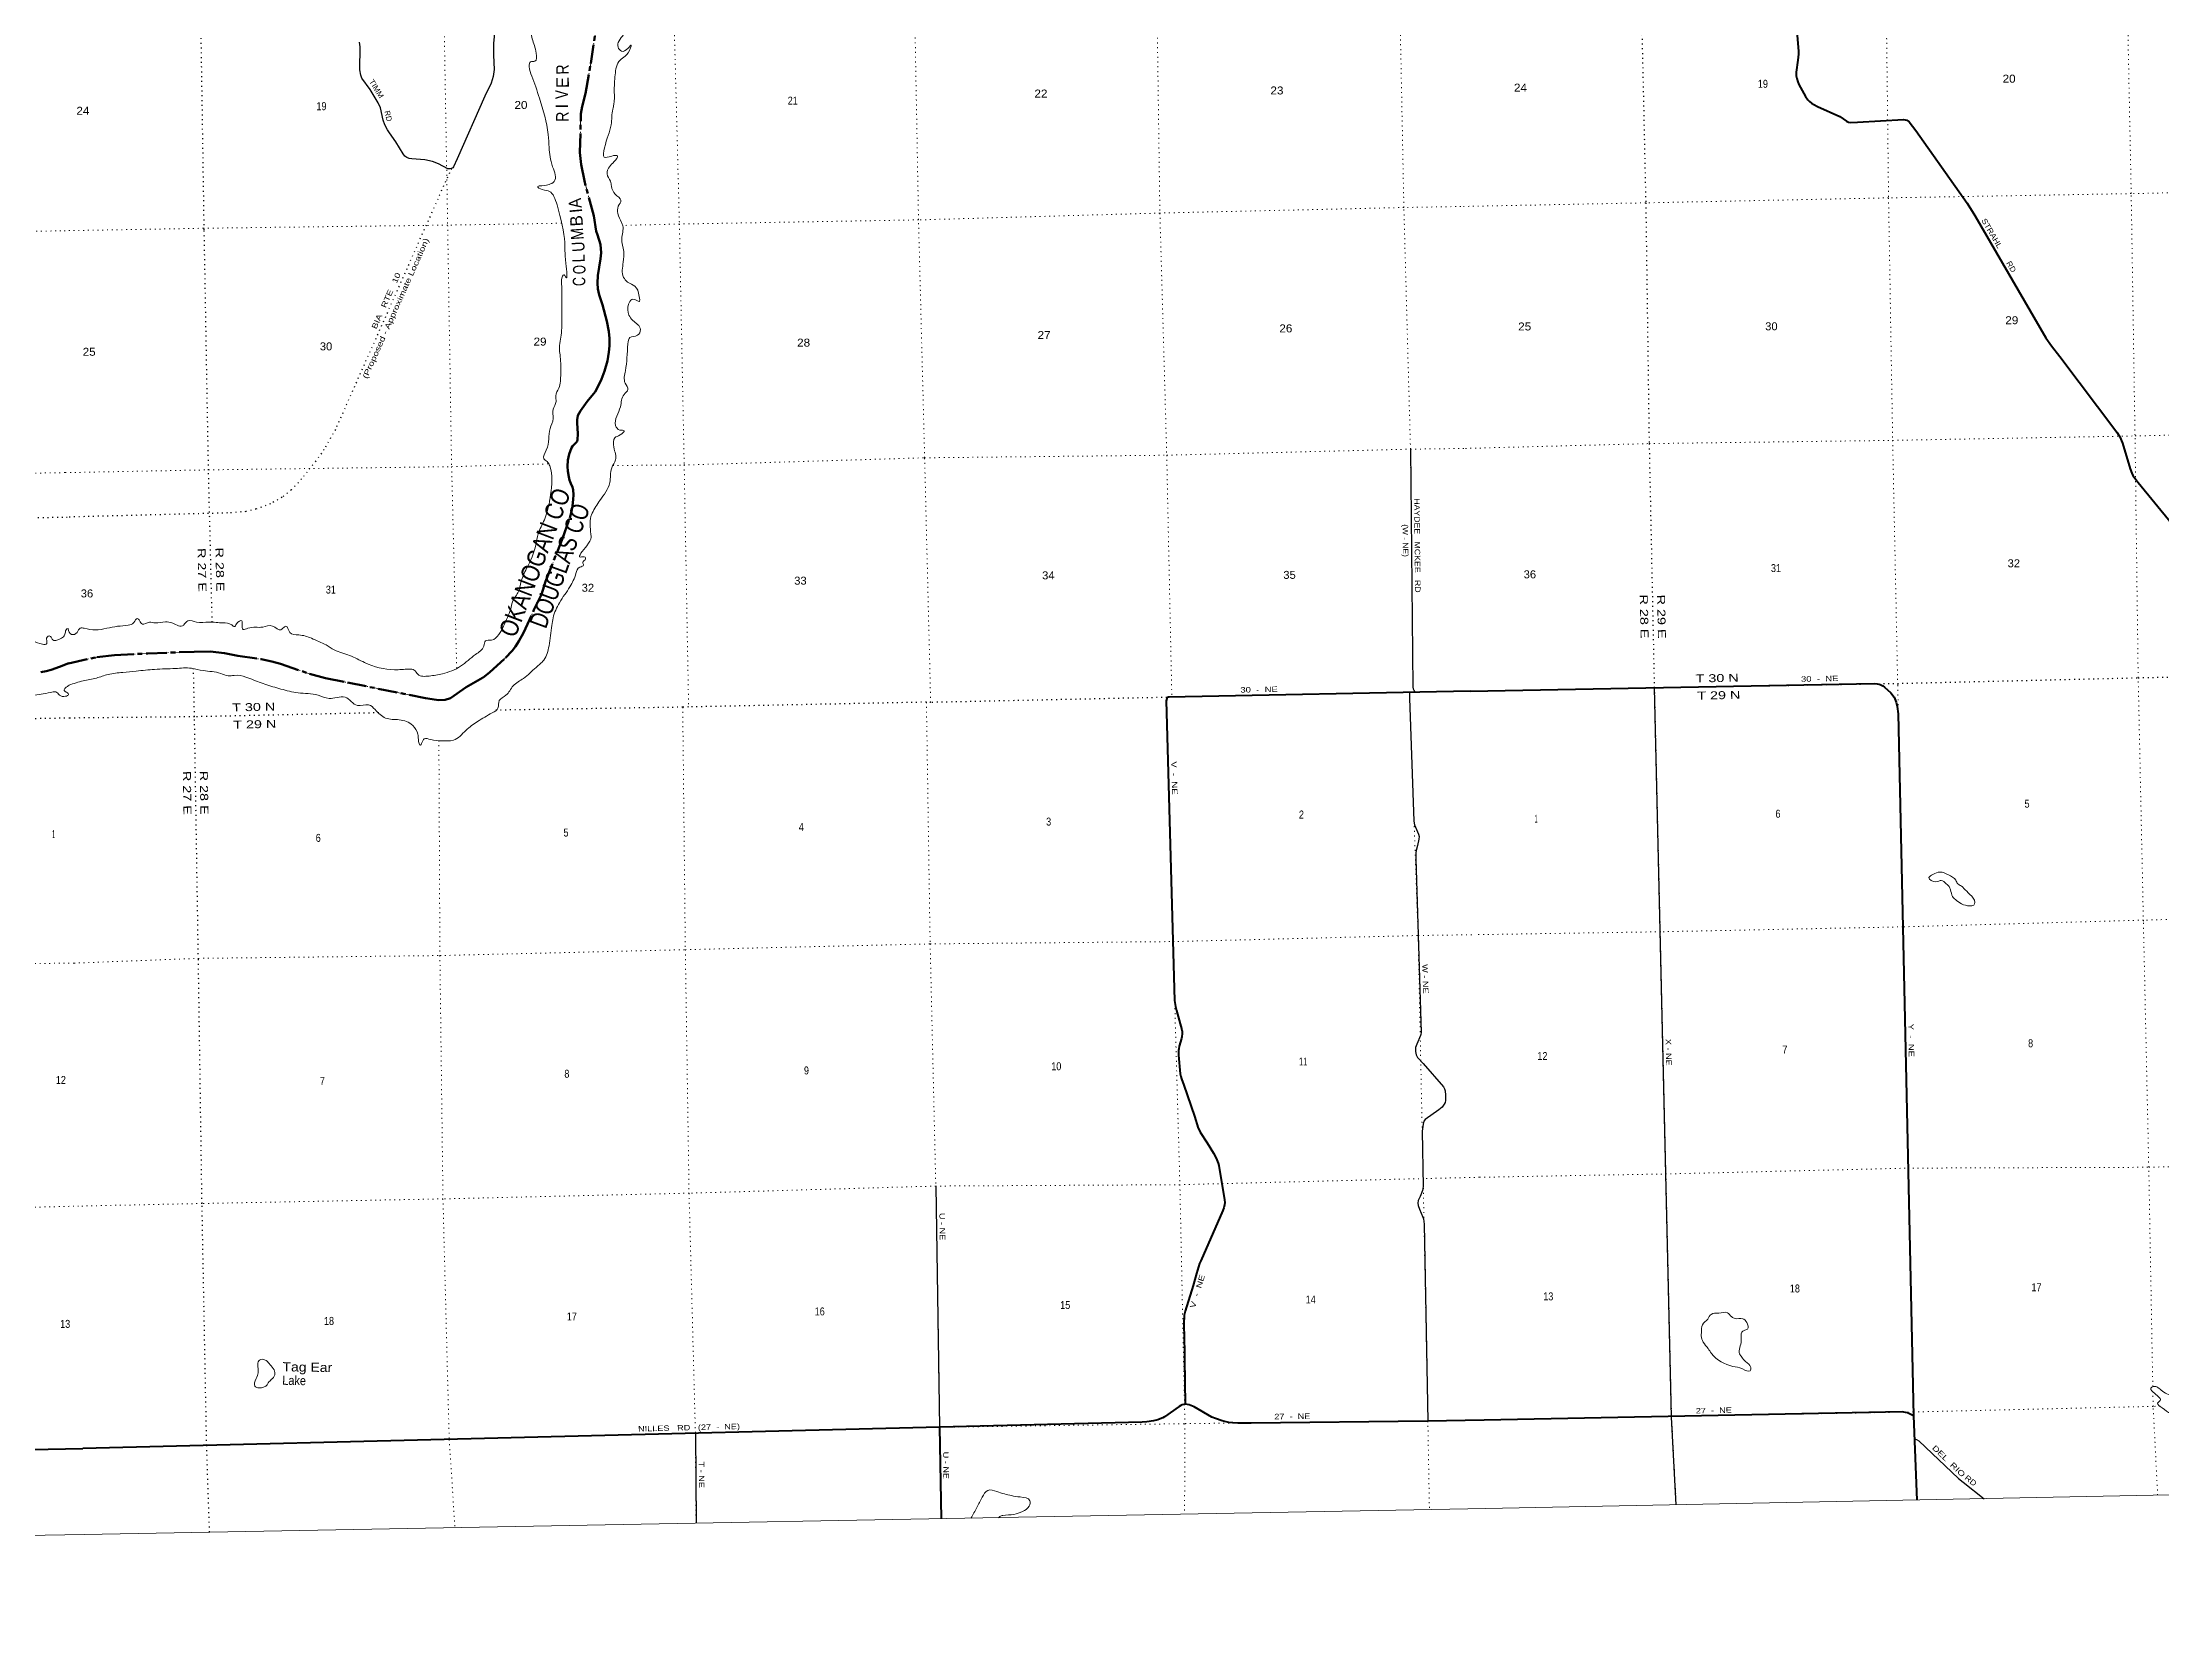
# Model space of a CAD drawing. Header units: feet. Extents: x 244583 to 493183, y 184934 to 372822.
# Drawn here: x 399801 to 446401, y 184934 to 219983 of the extents above; entities that cross this region are included whole.
import ezdxf
from ezdxf.enums import TextEntityAlignment as Align

# ---------------------------------------------------------------- set-up
doc = ezdxf.new("R2010")
doc.units = ezdxf.units.FT
doc.header["$LTSCALE"] = 70
for name, pattern in [('DOT_DASHED', [7.7, 5, -1.2, 0.3, -1.2]), ('DOTTED', [1.5, 0.3, -1.2]), ('LONG_DASH_SHORT_DASH', [9.9, 6, -1.2, 1.5, -1.2])]:
    doc.linetypes.add(name, pattern=pattern)
for name, color, linetype, lineweight in [('11', 7, 'LONG_DASH_SHORT_DASH', 60), ('26', 7, 'Continuous', 40), ('29', 7, 'Continuous', 25), ('30', 7, 'Continuous', 25), ('39', 7, 'Continuous', 13), ('4', 7, 'Continuous', 13), ('44', 7, 'DOT_DASHED', 13), ('6', 7, 'DOTTED', 25), ('7', 7, 'DOTTED', 13)]:
    doc.layers.add(name, color=color, linetype=linetype, lineweight=lineweight)
for name, color, linetype in [('12', 7, 'Continuous'), ('27', 7, 'Continuous'), ('41', 7, 'Continuous')]:
    doc.layers.add(name, color=color, linetype=linetype)

msp = doc.modelspace()

# ---------------------------------------------------------------- linework, layer by layer
at = {"layer": '11'}
for points in [[(400372.15, 206322.08), (400997.41, 206459.31), (401390.21, 206502.94), (402116.98, 206539.74), (403136.07, 206579.19), (403489.6, 206586.14), (403806.85, 206546.3), (404099.31, 206487.15), (404612.13, 206412.6), (404844.55, 206365.45), (405035.64, 206312.56), (405674, 206092.53), (406025.75, 205994.43), (406508.12, 205900.03), (408227.55, 205559), (408372.59, 205531.29), (408507.93, 205515.21), (408658.2, 205522.4), (408775.73, 205558.99), (409116.22, 205795.2), (409482.49, 206006.54), (409641.5, 206130.74), (409981.21, 206440.96), (410129.34, 206595.7), (410204.97, 206694.08), (410281.28, 206812.34), (410378.4, 206996.2), (410610.83, 207499.31), (410773.72, 207839.08), (410773.72, 207839.08), (410865.46, 208119.74), (411238.09, 209071.79), (411396.83, 209520.26), (411434.42, 209653.94), (411455.34, 209785.65), (411473.48, 209925.68), (411478.7, 210027.84), (411472.98, 210137.42), (411457.4, 210196.99), (411423.97, 210280), (411394.61, 210350.9), (411373.97, 210423.01), (411355.44, 210549.45), (411348.78, 210650.67), (411353.55, 210790.52), (411382.03, 210923.44), (411433.6, 211065.6), (411458.48, 211102.34), (411546.73, 211186.22), (411560.93, 211208.35), (411569.56, 211239.24), (411573.99, 211370.63), (411557.45, 211614.69), (411556.99, 211682.59), (411576.47, 211774.02), (411630.62, 211876.58), (411779.7, 212082.22), (411953.73, 212297.17), (412045.3, 212463.31), (412097.42, 212576.74), (412163.28, 212747.18), (412227.37, 212973.54), (412260.39, 213165.99), (412271.76, 213309.65), (412270.46, 213471.1), (412255.58, 213619.43), (412211.15, 213846.03), (412114.43, 214208.2), (412044.34, 214431.08), (412014.03, 214561.9), (412004.55, 214684.97), (412016.29, 214856.33), (412076.05, 215222.48), (412085.4, 215355.97), (412073.59, 215535.04), (412006.91, 215749.29), (411979.82, 215832.76), (411924.38, 216167.52), (411719.26, 216936.17), (411646.04, 217296.4), (411621.1, 217558.95), (411643.61, 218410.69), (411667.74, 218568.55), (411745.6, 218859.25), (411858, 219516.65), (412023.65, 220616.98)], [(399765.96, 206130.58), (399884.29, 206150.35), (399996.01, 206182.09), (400175.57, 206248.9), (400379.48, 206324.81)]]:
    msp.add_lwpolyline(points, dxfattribs=at)
at = {"layer": '26'}
for p, q in [((419527.79, 189517.21), (419560.81, 187504.85)), ((392838.67, 188887.84), (400688.4, 189051.12))]:
    msp.add_line(p, q, dxfattribs=at)
for points in [[(438355.01, 220480.4), (438418.06, 219785.88), (438417.41, 219720.37), (438399.58, 219588.5), (438366.25, 219324.5), (438367.61, 219246.31), (438378.38, 219187.06), (438402.61, 219114.33), (438423.42, 219058.13), (438570.84, 218788.41), (438621.99, 218718.38), (438659.67, 218680.67), (438700.05, 218648.34), (438753.89, 218613.33), (438832.48, 218568.96), (439321.87, 218349.36), (439471.66, 218246.84), (439512.99, 218230.85), (439552.02, 218222.77), (439711.29, 218225.07), (440727.43, 218283.79), (440801.04, 218271.25), (440853.02, 218231.79), (440995.24, 218041.36), (442122.3, 216443.34), (442292.16, 216170.98), (443853.59, 213482.18), (443977.29, 213306.38), (444164.57, 213070.53), (445419.5, 211406.48), (445479.47, 211305.82), (445540.5, 211167.41), (445707.73, 210601.45), (445743.27, 210503.15), (445770.72, 210455.82), (445884.17, 210299.05), (446615.43, 209404.2)], [(431197.14, 205707.3), (424564.15, 205576.81), (424542.86, 205567.64), (424526.05, 205550.81), (424515.49, 205500.9), (424696.34, 198905.53), (424716.49, 198774.44), (424739.73, 198682.42), (424854.16, 198261.1), (424861.27, 198223.79), (424860.47, 198182.17), (424853.27, 198103.74), (424846.5, 198067.04), (424796.48, 197903.64), (424787.15, 197841.44), (424784.48, 197807.6), (424786.3, 197702.07), (424821.8, 197294.99), (424834.07, 197231.34), (424846.87, 197184.92), (424900.13, 197042.43), (425135.33, 196363.52), (425217.22, 196099.62), (425241.42, 196042.97), (425260.41, 196009.98), (425416.86, 195774.59), (425555.07, 195547.71), (425613.96, 195440.12), (425644.35, 195366.49), (425657.15, 195324.87), (425668.1, 195275.8), (425794.17, 194521.54), (425798.73, 194463.67), (425795.53, 194407.64), (425782.73, 194343.61), (425761.29, 194284.46), (425272.41, 193176.67), (425247.68, 193120.89), (425182.11, 192903.21), (425105.6, 192634.78), (424926.86, 192068.95), (424910.84, 191983.82), (424903.23, 191787.74), (424917.38, 191168.1), (424916.76, 191018.64), (424929.41, 190023.33)], [(431197.14, 205707.3), (440080.87, 205878.41), (440147.62, 205872.03), (440209.16, 205857.55), (440270.69, 205824.95), (440306.3, 205800.55), (440446.1, 205672.48), (440516.84, 205575.02), (440563.34, 205467.32), (440589.24, 205372.18), (440609.09, 205210.25), (440943.66, 189768.18), (441017.8, 187916.91)], [(424929.41, 190023.33), (424863.67, 190008.78), (424831.68, 189997.58), (424795.45, 189975.65), (424473.33, 189749.46), (424439.73, 189728.65), (424378.14, 189701.44), (424328.55, 189683.83), (424234.16, 189659.82), (424088.58, 189635.81), (423987.11, 189626.87), (419527.79, 189517.21), (400688.4, 189051.12)], [(431505.93, 189674.56), (430259.45, 189654.25), (426381.5, 189607.39), (426218.16, 189607.39), (426088.46, 189607.39), (425975.57, 189612.19), (425886.7, 189624.21), (425739.97, 189657.25), (425594.76, 189707.84), (425516.31, 189742.71), (425124.23, 189965.44), (425055.64, 189997.58), (425020.38, 190011.39), (424974.05, 190021.59), (424929.41, 190023.33)], [(440943.66, 189768.18), (440843.29, 189819.09), (440812.8, 189833.37), (440771.17, 189846.05), (440699.4, 189854.33), (431505.93, 189674.56)]]:
    msp.add_lwpolyline(points, dxfattribs=at)
at = {"layer": '29'}
for p, q in [((419447.18, 194823.52), (419527.79, 189517.21)), ((414160.59, 189384.42), (414174.43, 187404.65))]:
    msp.add_line(p, q, dxfattribs=at)
for points in [[(409748.17, 220268.76), (409719.47, 219959.62), (409718.47, 219699.46), (409737.02, 219383.46), (409711.79, 219233.49), (409667.09, 219085.34), (409529.08, 218800.1), (408925.35, 217420.1), (408842.57, 217246.94), (408823.17, 217220.77), (408786.78, 217204.58), (408762.51, 217200.54), (408719.91, 217204.01), (408510.73, 217308.48), (408382.42, 217362.38), (408210.86, 217398.93), (407925.94, 217419.12), (407864.85, 217431.17), (407812.28, 217451.4), (407771.84, 217479.72), (407732.82, 217531.99), (407576.33, 217792.85), (407432.68, 217991.47), (407387.7, 218060.35), (407329.66, 218168.76), (407294.7, 218270.76), (407232.4, 218543.8), (407185.53, 218655.15), (407005.64, 218944.33), (406829.06, 219196.7), (406805.43, 219260.05), (406784.5, 219381.28), (406789.26, 219883.17), (406771.39, 219985.97)], [(429884.13, 211033.73), (429936.91, 205797.35), (429944.68, 205761.01), (429954.65, 205734.81), (429987.3, 205683.5)], [(429860.7, 205681.01), (429861.79, 205620.08), (429864.79, 205553.39), (429959.53, 202853.41), (429974.59, 202769.61), (429992.79, 202716.83), (430062.51, 202564.74), (430074.33, 202515.13), (430071.33, 202458.01), (430035.98, 202316.25), (430009.5, 202208.26), (430002.8, 202152.34), (430003.73, 202019.25), (430116.72, 198200.19), (430111.73, 198155.29), (430107.63, 198134.9), (430022.11, 197947.92), (429997.04, 197868.37), (429994.55, 197838.43), (429994.98, 197786.13), (430007.01, 197713.69), (430036.3, 197651.71), (430162.41, 197520.74), (430608.19, 197009.96), (430630.34, 196962.72), (430645.3, 196917.81), (430655.92, 196825.23), (430655.27, 196708.24), (430645.3, 196663.33), (430627.03, 196625.1), (430580.47, 196561.04), (430506.74, 196502.07), (430209.37, 196291.37), (430179.05, 196249.17), (430159.65, 196183.64), (430144.55, 196032.14), (430166.58, 194812.11), (430151.67, 194725.46), (430100.11, 194591.5), (430051.89, 194502.74), (430042.58, 194445.33), (430051.89, 194397.96), (430083.85, 194318.97), (430155.79, 194136.67), (430171.57, 194103.56), (430187.12, 193987.96), (430265.84, 189654.2)], [(435244.48, 205785.26), (435617.73, 189737.4), (435720.91, 187813.28)], [(440954.4, 189272.53), (441012.38, 189248.52), (441064.13, 189220.96), (441935.74, 188387.7), (442039.53, 188307.07), (442500.15, 187946.13)]]:
    msp.add_lwpolyline(points, dxfattribs=at)
at = {"layer": '29', "linetype": 'DOTTED'}
for points in [[(408793.47, 217207.55), (406242.92, 211464.91), (405996.72, 211028.05), (405814.87, 210774.25), (405500.46, 210380.42), (405276.97, 210137.89), (405071.08, 209976.09), (404816.01, 209830.38), (404496.68, 209715.9), (404274.17, 209660.43), (403873.8, 209630.12), (400343.59, 209539.29)], [(386306.94, 215664.82), (386901.08, 214955.27), (387601.5, 214051.22), (387790.56, 213759.26), (388193.59, 213057.21), (388502.22, 212658.7), (388891.57, 212213.66), (389643.49, 211447.36), (390095.38, 211088.78), (390619.11, 210719.86), (390968.78, 210534.46), (391449.07, 210335.7), (392224.19, 210003.38), (392828.81, 209757.59), (393087.59, 209676.67), (393278.01, 209635.82), (394418.63, 209551.66), (396239.15, 209479.07), (400343.59, 209539.29)]]:
    msp.add_lwpolyline(points, dxfattribs=at)
at = {"layer": '39'}
for points in [[(410726.3, 216825.25), (410943.82, 216855.68), (411053.75, 216918.42), (411021.61, 217247.23), (410943.33, 217672.16), (410924.13, 217954.73), (410730.12, 218753.36), (410561.91, 219239.23), (410503.58, 219452.34), (410536.04, 219556.03), (410628.75, 219565.89), (410661.93, 219742.35), (410573.42, 220062), (410553.73, 220710.37), (410633.83, 221085.78), (410758.86, 221658.1), (410918.32, 222111.83), (410971.47, 222300.8), (411091.28, 222713.36), (411114.47, 222996.74), (411240.43, 223292.2), (411403.01, 223459.01), (411634.81, 223819.14), (411800.02, 224064.82), (411865.75, 224227.76), (412025.73, 224426.86), (412173.68, 224621.69), (412447.26, 224903.8), (412537.25, 225065.18), (412554.84, 225097.85), (412685.2, 225146.83), (412905.78, 225345.06), (412966.43, 225453.34), (412910.98, 225618), (412979.18, 225643.55), (413113.48, 225585.49), (413211.61, 225742.99), (413335.05, 225953.51), (413440.32, 226050.51), (413534.67, 226193.79), (413748.36, 226438.38), (413901.78, 226665.64), (414049.51, 226759.41), (414406.44, 227010.78), (414604.26, 227238.9), (414656.37, 227373.28), (414742.98, 227385.05), (414918.87, 227485.42), (415166.21, 227767.03), (415303.28, 227892.93), (415420.63, 227992.18), (415542.74, 228051.11), (415755.1, 228144.09), (415974.16, 228314.01), (416146.98, 228472.93), (416424.6, 228755.12), (416659.8, 229038.52), (416887.15, 229196.46), (417126.65, 229352.62), (417370.85, 229359.31), (417474.57, 229430.01), (417567.63, 229532.84), (417687.36, 229611.93), (417784.59, 229819.93), (417740.71, 230015.13), (417780.28, 230173.53), (417770.35, 230389.58), (417764.97, 230577.43), (417941.17, 230772.8), (417984.88, 230925.21), (418163.18, 231003.4), (418506.6, 230993.8), (418652.01, 230879.36), (418775.22, 230764.5), (418930.16, 230793.74), (419123.28, 230833.81), (419336.77, 230750.99), (419682.3, 230624.22), (419742.88, 230736.53), (420049.82, 230847.49), (420429.82, 230937.62), (420665.74, 231180.62), (420775.52, 231251.43), (420781.65, 231247.5), (420749.58, 231121.59), (420801.6, 231035.68), (420875.88, 231059.33), (420983.72, 231126.07), (421073, 231101.5), (421013.61, 231035.69), (421006.91, 230958.77)], [(412666.31, 214703.93), (412581.57, 214813.46), (412573.5, 215150.81), (412583.44, 215385.44), (412540.13, 215661.49), (412563.25, 215948.91), (412535.74, 216019.12), (412457.44, 216219.73), (412464.71, 216377.5), (412522.95, 216507.96), (412395.34, 216642.95), (412315.49, 216817.25), (412291.3, 216927.94), (412217.69, 217092.26), (412269.43, 217246.84), (412376.44, 217360.05), (412446.9, 217484.68), (412319.73, 217482.24), (412154.62, 217456.85), (412159.08, 217659.04), (412307.39, 218171.17), (412343.63, 218515.43), (412368.02, 218618.97), (412377.3, 218889.96), (412394.72, 219270.25), (412504.05, 219591.66), (412617.55, 219680.73), (412735.4, 219864.88), (412748.55, 219919.7), (412679.06, 219853.69), (412534.86, 219788.28), (412458.58, 219875.75), (412578.73, 220156.95), (412768.54, 220607.22), (412994.5, 221068.29), (413123.37, 221313.28), (413237.14, 221612.54), (413261.99, 221916.17), (413216.76, 222299.29), (413185.56, 222688.75), (413047.95, 223157.01), (412926.23, 223639.72), (413062.42, 223927.29), (413150.6, 224076.51), (413273.86, 224297.14), (413574.63, 224414.05), (413700.1, 224398.26), (413737.37, 224346.43), (413795.3, 224268.71), (413894.13, 224274.65), (413962, 224318.39), (413943.32, 224346.32), (413870.12, 224375.24), (413858.43, 224463.94), (413738.66, 224500.05), (413698.53, 224598.31), (413868.57, 224799.62), (414063.2, 224981.19), (414151.24, 225138.49), (414179.56, 225248.17), (414622.82, 225751.79), (414800.62, 225858.27), (414866.64, 226005.04), (415147.47, 226333.78), (415568.39, 226731.88), (415832.47, 226868.3), (416046.63, 227086.62), (416239.16, 227272.19), (416448.6, 227415.65), (416787.02, 227684.86), (417064.36, 227983.21), (417466.15, 228322.34), (417859.83, 228663.33), (418083.55, 228685.8), (418255.22, 228683.02), (418295.98, 228774.75), (418327.72, 228918.85), (418547.29, 229060.48), (418957.34, 229276.48), (419337.31, 229368.63), (419790.98, 229403.59), (420429.29, 229276.35), (420846.29, 229104.45), (421113.74, 228939.8), (421225.37, 228907.58), (421329.69, 228832.78), (421548.01, 228705.59), (422096.25, 228421.01), (422620.39, 228016.73), (422849.39, 227857.41), (423153.32, 227685.38)], [(400365.8, 207090.15), (400439.9, 206959.99), (400564.4, 206998.75), (400633.27, 207099.09), (400718.15, 207094.65), (400967.18, 207056.98), (401216.88, 207094.09), (401450.33, 207136.95), (401690.17, 207161.75), (401810.3, 207218.62), (401887.46, 207307), (401938.75, 207261.49), (402000.68, 207185.88), (402153.43, 207225.18), (402284.92, 207211.53), (402504.6, 207233.92), (402666.69, 207202.66), (402901.73, 207156.63), (402953.02, 207224.31), (403000.92, 207255.54), (403189.21, 207226.81), (403467.79, 207230.11), (403770.99, 207211.66), (403963.57, 207168.86), (404024.85, 207129.61), (404070.19, 207191.11), (404188.15, 207256.02), (404191.66, 207173.22), (404215.74, 207068.59), (404320.3, 207092.82), (404644.87, 207121.26), (404864.56, 207143.66), (405047.81, 207058.24), (405091.56, 207095.45), (405157.41, 207139.15), (405242.63, 207003.35), (405437.48, 206946.45), (405717.4, 206875.01), (405882.3, 206799.34), (406043.1, 206727.64), (406220.73, 206617.86), (406556.09, 206494.93), (406885.93, 206341.58), (407543.02, 206180.35), (407863.8, 206194.57), (407975.22, 206174.47), (408055.64, 206081.02), (408304.66, 206043.34), (408598.56, 206093.42), (408997.4, 206258.69), (409325.92, 206517.6), (409506.34, 206702.94), (409546.74, 206814.87), (409675.63, 206833.51), (409835, 206953.77), (410027.03, 207332.49), (410094.29, 207505.52), (410147.13, 207697.78), (410272.03, 207899.65), (410324.87, 208111.13), (410449.77, 208409.13), (410651.68, 208929.77), (410701.91, 209169.21), (410839.68, 209481.06), (410977.18, 210033.4), (410957.78, 210665.61), (410897.44, 210765.5), (410829.78, 210822.82), (410880.88, 211013.77), (410965.29, 211486.28), (411032.03, 211705.83), (411030.35, 211911.94), (411096.01, 212078.91), (411089.7, 212206.12), (411157.34, 212375.15), (411198.19, 212687.17), (411189.37, 213066.95), (411170.4, 213224.23), (411212.29, 213590.83), (411224.55, 214033.67), (411217.04, 214678.22), (411240.39, 214840.35), (411264.1, 214869.1), (411305.3, 214823.4), (411312.09, 215120.62), (411285.64, 215582.93), (411117.4, 216408.32), (410952.59, 216704.28), (410794.39, 216743.69), (410694.26, 216810.49), (410726.3, 216825.25)], [(400384.78, 205843.2), (400698.48, 205938.26), (400988.16, 205998.37), (401245.18, 206078.06), (401569.46, 206122.67), (401863.75, 206150.53), (402268.88, 206190.61), (402728.9, 206209.52), (403080.14, 206214.22), (403335.48, 206162.51), (403724.25, 206101.23), (403882.66, 206049.7), (404017.79, 206058.35), (404529.04, 205922.61), (404695.68, 205863.15), (405046.89, 205756.69), (405423.95, 205672.96), (405863, 205622.75), (406104.53, 205552.59), (406279.88, 205570.09), (406457.39, 205579.55), (406731.27, 205394.81), (406975.32, 205409.59), (407116.51, 205305.18), (407346.01, 205117.57), (407645.5, 205080.86), (407944.52, 204957.23), (408057.03, 204763.35), (408069.15, 204650.4), (408113.81, 204523.93), (408139.47, 204556.76), (408198.15, 204662.98), (408341.85, 204643.49), (408580.53, 204619.77), (408840.8, 204630.81), (409113.53, 204848.23), (409370.51, 205043.12), (409694.16, 205235.24), (409819.51, 205338.69), (409846.86, 205502.92), (409994.2, 205618.91), (410154, 205828.11), (410383.26, 205992.16), (410655.55, 206233.82), (410826.31, 206394.73), (410941.88, 206706.15), (411002.48, 207155.97), (411031.8, 207322.26), (411171.2, 207656.37), (411401.13, 208008.38), (411533.24, 208297.89), (411619.56, 208438.99), (411699.53, 208482.96), (411684.28, 208545.32), (411745.48, 208623.29), (411734.81, 208655.42), (411633.78, 208659.55), (411772.63, 208910.79), (411866.19, 209098.52), (411854.11, 209209.44), (411849.48, 209354.86), (411860.03, 209555.15), (411891.02, 209628.49), (412059.69, 209906.58), (412278.8, 210298.8), (412319.47, 210620.92), (412405.13, 210798.39), (412365.83, 211076.53), (412390.36, 211285.17), (412508.36, 211348.05), (412591.51, 211440.59), (412496.35, 211454.94), (412405.76, 211552.23), (412511.41, 211966.54), (412591.34, 212238.88), (412676.25, 212345.6), (412617.24, 212483.92), (412620.39, 212758.84), (412676.36, 213354.09), (412720.36, 213490.33), (412887.09, 213537.99), (412951.38, 213668.56), (412784.31, 213865.44), (412699.42, 213983.06), (412691.07, 214223.4), (412759.91, 214325.77), (412873.38, 214303.68), (412920.23, 214280.33), (412926.28, 214393.62), (412829.38, 214618.12), (412666.31, 214703.93)], [(388979.82, 208345.32), (389099.79, 208153.04), (389306.96, 208065.2), (389436.46, 207909.47), (389541.57, 207765.49), (389811.63, 207522.93), (389875.72, 207554.22), (389979.32, 207509.29), (390157.55, 207334.08), (390213.1, 207264.16), (390199.75, 207213.41), (390334.1, 207136.6), (390465, 207021.32), (390646.59, 206890.63), (390708.97, 206901.69), (390821.78, 206782.09), (391291.57, 206542.55), (391564.08, 206536.57), (391814.92, 206495.9), (391990.64, 206352.99), (392221.63, 206158.36), (392384.64, 205922.26), (392636.16, 205837.11), (392789.99, 205673.66), (392900.77, 205422.61), (393087.48, 205352.66), (393417.22, 205299.02), (393581.76, 205360.15), (393729.18, 205352.28), (393893.15, 205318.37), (394033.89, 205219.41), (394259.77, 205095.47), (394642.38, 204882.91), (394829.55, 204782.64), (395021.19, 204654.13), (395227.28, 204637.03), (395387.03, 204615.19), (395715.72, 204630.29), (395887.09, 204772.39), (395963.76, 204773.55), (396140.92, 204800.5), (396372.13, 204856.57), (396539.99, 204964.25), (396754.87, 205032.2), (397083.59, 205045.28), (397167.52, 205099.12), (397316.93, 205093.29), (397622.2, 205188.9), (397887.3, 205271.77), (398120.8, 205309.68), (398371.22, 205428.72), (398425.26, 205457.85), (398494.6, 205410.37), (398552.18, 205471.9), (398627.79, 205541.79), (398761.93, 205479.13), (398896.19, 205408.38), (398907.74, 205444.94), (398953.03, 205518.41), (399145.94, 205571.88), (399442.13, 205600.64), (399820.76, 205648.84), (400038.03, 205692.57), (400094.49, 205695.44), (400176.26, 205625.92), (400309.88, 205597.62), (400371.8, 205638.99), (400355.17, 205671.09), (400281.71, 205724.56), (400303.07, 205779.48), (400352.95, 205816.63), (400386.83, 205844.91)], [(393317.76, 206793.65), (393339.13, 206715.12), (393471.47, 206638.28), (393822.51, 206378.74), (394114.14, 206176.94), (394151.32, 206120.9), (394307.49, 206068.67), (394905.29, 205903.86), (395710.93, 205871.6), (396109.36, 205944.36), (396187.21, 206000.13), (396287.84, 206017.83), (396417.77, 206098.65), (396500.05, 206128.2), (396615.2, 206119.84), (396914.69, 206197.16), (397196.59, 206369.25), (397245.46, 206473.1), (397309.68, 206496.31), (397346.95, 206434.2), (397514.09, 206456.95), (397878.78, 206492.81), (397960.45, 206562.79), (398023.51, 206529.37), (398070.16, 206513.91), (398303.17, 206584.16), (398769.86, 206680.19), (398914.9, 206696.55), (398952.15, 206767.87), (399003.59, 206835.37), (399066.56, 206808.02), (399153.71, 206783.06), (399335.53, 206769.64), (399593.27, 206805.9), (399806.11, 206742.41), (399898.7, 206757.96), (399900.1, 206798.42), (399904.58, 206901.6), (399952.6, 206928.61), (400001.76, 206880.83), (400028.66, 206836.76), (400075.25, 206825.34), (400165.7, 206848.95), (400267.69, 206909.13), (400302.87, 206984.47), (400335.75, 207077.97), (400365.8, 207090.15)], [(441666.3, 201468.77), (441555.55, 201545.01), (441434.97, 201518.09), (441285.51, 201609.6), (441370.88, 201676.1), (441529.23, 201730.11), (441712.34, 201669.62), (441874.54, 201550.14), (441920.74, 201470.44), (442002.65, 201419.79), (442048, 201378.42), (442186.46, 201236.2), (442291.33, 201060.93), (442270.33, 201005.97), (442181.92, 200985.82), (441999.12, 201032.18), (441867.83, 201124.11), (441803.73, 201191.3), (441760, 201341.7), (441728.16, 201411.63), (441666.3, 201468.77)], [(436282.71, 191597.33), (436307.08, 191773.47), (436419.41, 191899.11), (436493.88, 192001.7), (436666.99, 192027.78), (436856.65, 192036.07), (436947.48, 191947.27), (437021.05, 191908.56), (437190.79, 191904.28), (437279.38, 191825.53), (437292.74, 191678.49), (437218.72, 191646.56), (437173.05, 191611.22), (437159, 191425.21), (437121.08, 191131.7), (437167.05, 191062.09), (437250.03, 190963.03), (437366.03, 190832.41), (437353.46, 190761.49), (437187, 190800.14), (436971.64, 190857.89), (436500.82, 191142.02), (436427.76, 191249.38), (436321.59, 191392.32), (436278.22, 191526.58), (436282.71, 191597.33)], [(404834.43, 190564.76), (404909.28, 190669.27), (404897.24, 190778.17), (404806.33, 190893.65), (404723.92, 190985.04), (404572.29, 190996.29), (404537.62, 190902.66), (404547.01, 190716.9), (404502.9, 190586.72), (404473.53, 190422.45), (404569.16, 190381.84), (404661.72, 190399.78), (404729.69, 190437.46), (404769.05, 190494.8), (404834.43, 190564.76)], [(447020.62, 190067.79), (446696.7, 190193.75), (446417.38, 190312.63), (446217.23, 190413.1), (446165.55, 190375.61), (446244.76, 190264.36), (446354.03, 190163.87), (446376.99, 190130.07), (446314.14, 190049.94), (446411.34, 189947.16), (446595.52, 189838.26), (446700.99, 189909.25), (446765.41, 190009.59), (446860.33, 190009.7), (447014.51, 189978.84), (447064.44, 190004.18), (447051.7, 190032.16), (447020.62, 190067.79)], [(420218.44, 187515.72), (420349.23, 187755.26), (420466.36, 187979.81), (420588.86, 188129.69), (420787.21, 188103.17), (421111.86, 188014.39), (421300.19, 187983.63), (421515.66, 187902.87), (421499.63, 187783.33), (421350.35, 187663.25), (421165.74, 187599.09), (420919.78, 187578.22), (420853.53, 187556.74), (420820.32, 187527.35)]]:
    msp.add_spline(points, degree=3, dxfattribs=at)
at = {"layer": '4'}
msp.add_lwpolyline([(244583.23, 368785.28), (275154.65, 369142.74), (305725.57, 369542.24), (336295.9, 369983.81), (366865.59, 370467.41), (397437.89, 370993.07), (428002.83, 371560.78), (458570.27, 372170.54), (489136.84, 372822.34), (493183.04, 189004.41), (462363.63, 188347.22), (431543.33, 187732.43), (400722.22, 187160.02), (369900.35, 186630.01), (339077.78, 186142.4), (308254.57, 185697.19), (277430.77, 185294.38), (246606.45, 184933.96)], close=True, dxfattribs=at)
msp.add_lwpolyline([(244583.23, 368785.28), (275154.65, 369142.74), (305725.57, 369542.24), (336295.9, 369983.81), (366865.59, 370467.41), (397437.89, 370993.07), (428002.83, 371560.78), (458570.27, 372170.54), (489136.84, 372822.34), (493183.04, 189004.41), (462363.63, 188347.22), (431543.33, 187732.43), (400722.22, 187160.02), (369900.35, 186630.01), (339077.78, 186142.4), (308254.57, 185697.19), (277430.77, 185294.38), (246606.45, 184933.96)], close=True, dxfattribs=at)
at = {"layer": '44'}
for points in [[(400372.15, 206322.08), (400997.41, 206459.31), (401390.21, 206502.94), (402116.98, 206539.74), (403136.07, 206579.19), (403489.6, 206586.14), (403806.85, 206546.3), (404099.31, 206487.15), (404612.13, 206412.6), (404844.55, 206365.45), (405035.64, 206312.56), (405674, 206092.53), (406025.75, 205994.43), (406508.12, 205900.03), (408227.55, 205559), (408372.59, 205531.29), (408507.93, 205515.21), (408658.2, 205522.4), (408775.73, 205558.99), (409116.22, 205795.2), (409482.49, 206006.54), (409641.5, 206130.74), (409981.21, 206440.96), (410129.34, 206595.7), (410204.97, 206694.08), (410281.28, 206812.34), (410378.4, 206996.2), (410610.83, 207499.31), (410773.72, 207839.08), (410773.72, 207839.08), (410865.46, 208119.74), (411238.09, 209071.79), (411396.83, 209520.26), (411434.42, 209653.94), (411455.34, 209785.65), (411473.48, 209925.68), (411478.7, 210027.84), (411472.98, 210137.42), (411457.4, 210196.99), (411423.97, 210280), (411394.61, 210350.9), (411373.97, 210423.01), (411355.44, 210549.45), (411348.78, 210650.67), (411353.55, 210790.52), (411382.03, 210923.44), (411433.6, 211065.6), (411458.48, 211102.34), (411546.73, 211186.22), (411560.93, 211208.35), (411569.56, 211239.24), (411573.99, 211370.63), (411557.45, 211614.69), (411556.99, 211682.59), (411576.47, 211774.02), (411630.62, 211876.58), (411779.7, 212082.22), (411953.73, 212297.17), (412045.3, 212463.31), (412097.42, 212576.74), (412163.28, 212747.18), (412227.37, 212973.54), (412260.39, 213165.99), (412271.76, 213309.65), (412270.46, 213471.1), (412255.58, 213619.43), (412211.15, 213846.03), (412114.43, 214208.2), (412044.34, 214431.08), (412014.03, 214561.9), (412004.55, 214684.97), (412016.29, 214856.33), (412076.05, 215222.48), (412085.4, 215355.97), (412073.59, 215535.04), (412006.91, 215749.29), (411979.82, 215832.76), (411924.38, 216167.52), (411719.26, 216936.17), (411646.04, 217296.4), (411621.1, 217558.95), (411643.61, 218410.69), (411667.74, 218568.55), (411745.6, 218859.25), (411858, 219516.65), (412023.65, 220616.98)], [(399765.96, 206130.58), (399884.29, 206150.35), (399996.01, 206182.09), (400175.57, 206248.9), (400379.48, 206324.81)]]:
    msp.add_lwpolyline(points, dxfattribs=at)
at = {"layer": '6'}
for points in [[(403536.06, 207227.75), (403454.39, 210570.58), (403359.69, 215857.74), (403275.5, 221234.03), (403189.48, 226487), (403110.45, 231800.74), (403067.59, 233147.74)], [(434807.49, 228442.02), (434829.8, 227072.22), (434939.88, 221742.11), (435057.15, 216452.53), (435132.15, 211155.95), (435244.48, 205785.26)], [(403477.23, 187209.46), (403413.47, 189116.99), (403311.24, 194440.21), (403231.05, 199818.6), (403145.71, 205146.36), (403124.61, 206209.11)], [(431197.14, 205707.3), (435244.48, 205785.26), (440591.77, 205881.5), (445885.7, 206005.78), (451253.03, 206134.11), (456639, 206222.16), (461930.8, 206314.82), (461992.86, 206314.53)], [(431197.14, 205707.3), (429987.3, 205683.5), (429860.7, 205681.01), (424605.31, 205574.85), (424527.25, 205573.65), (419333.44, 205462.07), (419240.45, 205468.38), (414010.8, 205362.28), (413881.65, 205357.79), (409769.63, 205291.36)], [(435244.48, 205785.26), (435369.65, 200419.92), (435494.05, 195084.71), (435618.44, 189750.76), (435720.91, 187813.28)], [(400401.07, 205117.76), (397767.26, 205071.82), (397113.62, 205061.66)], [(407201.06, 205234.15), (403145.71, 205146.36), (400401.07, 205117.76)]]:
    msp.add_lwpolyline(points, dxfattribs=at)
at = {"layer": '7'}
for points in [[(446206.78, 190413.89), (446118.37, 195236.85), (446000.35, 200651.55), (445885.7, 206005.78), (445815.85, 211342.84), (445732.41, 216655.39), (445625.51, 221933.09), (445550.28, 227239.76), (445436.47, 232555.66), (445457.81, 233952.03)], [(408413.48, 233244.74), (408423.33, 231882.16), (408508.05, 226588.74), (408619.49, 221269.56), (408712.54, 215962.16), (408799.64, 210648.58), (408911.64, 206210.37)], [(440150.32, 229777.21), (440206.64, 227136.18), (440333.72, 221858.93), (440396.62, 216562.07), (440486.61, 211227.48), (440597.85, 205844.92), (440707.76, 200529.37), (440827.36, 195219.33), (440943.35, 189853.91), (441017.8, 187916.91)], [(419333.44, 205462.07), (419200.7, 210843.5), (419066.57, 216077.36), (418969.23, 221398.83), (418876.21, 226704.21), (418825.17, 229214.79)], [(424217.85, 226871.06), (424298.93, 221555.35), (424374.18, 216227.39), (424524.11, 210900.87), (424636.69, 205575.44)], [(429940.48, 205682.58), (429884.13, 211033.73), (429738.81, 216350.22), (429632.93, 221697.8), (429583.41, 224820.47)], [(413616.93, 224420.11), (413670.88, 221295.45), (413808.37, 215986.88), (413913.31, 210691.83), (414010.8, 205362.28)], [(461772.2, 217007.46), (461687.76, 217004.8), (456380.95, 216879.84), (451049.68, 216764.43), (445732.41, 216655.39), (440396.62, 216562.07), (435057.15, 216452.53), (430991.73, 216372.32)], [(430991.73, 216372.32), (429738.81, 216350.22), (424374.18, 216227.39), (419066.57, 216077.36), (413808.37, 215986.88), (412560.61, 215955.66)], [(400209.35, 215837.62), (398033.67, 215793.41), (392696.82, 215759), (387379.99, 215603.58), (385648.94, 215551.69)], [(411218.64, 216004.44), (408712.54, 215962.16), (403342.89, 215893.8), (400209.35, 215837.62)], [(431094.23, 211050.6), (435132.15, 211155.95), (440486.61, 211227.48), (445820.29, 211324.78), (451175.6, 211448.8), (456533.23, 211584.72), (461801.26, 211703.02), (461881.59, 211706.28)], [(400304.5, 210517.43), (403454.25, 210578.66), (408799.64, 210648.58), (410936.93, 210710.77)], [(412343.79, 210674.33), (413905.35, 210685.61), (419200.7, 210843.5), (424524.11, 210900.87), (429884.13, 211033.73), (431094.23, 211050.6)], [(389067.21, 210340.13), (392770.48, 210396.28), (398177.2, 210480.28), (400304.5, 210517.43)], [(424516.35, 205573.42), (424662.35, 200202.88), (424813.58, 194853.55), (424923.89, 189597), (424917.11, 187605.79)], [(429860.7, 205681.01), (430052.76, 200332.7), (430163.26, 194987.57), (430265.84, 189654.2), (430300.59, 187708.53)], [(413881.65, 205357.79), (413938.84, 200023.42), (414020.69, 194665.28), (414160.59, 189384.42), (414174.43, 187404.65)], [(419240.45, 205468.38), (419321.57, 200150.64), (419447.18, 194823.52), (419527.29, 189518.16), (419560.81, 187504.85)], [(408519.71, 204625.49), (408541.98, 199895.94), (408609.63, 194541.56), (408746.32, 189247.79), (408873.75, 187307.29)], [(462102.49, 201001.69), (456850.66, 200884.56), (451340.86, 200805.52), (446001.88, 200673.79), (440708.96, 200525.76), (435386.36, 200417.78), (431300.26, 200353.21)], [(400497.45, 199728.16), (403230.8, 199832.74), (408546.06, 199893.99), (413938.84, 200023.42), (419321.57, 200150.64), (424663.55, 200201.68), (430055.16, 200335.1), (431300.26, 200353.21)], [(400497.45, 199728.16), (397841.04, 199701.01), (392491.4, 199579.47), (387155.73, 199468.25), (381773.68, 199354.3), (376472.22, 199249.66), (371106.25, 199140), (369693.86, 199138.7)], [(431403.03, 195017), (435494.05, 195089.52), (440826.15, 195218.12), (446118.37, 195236.85), (451481.08, 195391.31), (456878.6, 195524.36), (462213.07, 195643.17)], [(431403.03, 195017), (430175.97, 194988.46), (424813.58, 194853.55), (419447.18, 194823.52), (414020.65, 194667.3), (408609.63, 194541.56), (403311.24, 194440.21), (400593.05, 194382.9)], [(369782.24, 193785.23), (371188.56, 193806.85), (376557.74, 193890.35), (381879.17, 194018.77), (387279.59, 194120.08), (392623.66, 194211.58), (397955.99, 194316.86), (400593.05, 194382.9)], [(446314.25, 188021.78), (446214.82, 189975.06), (446208.98, 190293.63)], [(400688.4, 189051.12), (403413.47, 189118.19), (408747.52, 189248.99), (414160.59, 189384.42), (419528.49, 189516.96), (424927.92, 189597.08), (430295.63, 189661.36), (431505.93, 189674.56)], [(446370.83, 189980.34), (446212.76, 189977.03), (440943.35, 189855.11), (435586.43, 189753.07), (431505.93, 189674.56)], [(400688.4, 189051.12), (398070.83, 188993.01), (392724.47, 188883.52), (387373.38, 188762.08), (382043.73, 188652.97), (380158.58, 188620.87)]]:
    msp.add_lwpolyline(points, dxfattribs=at)

# ---------------------------------------------------------------- texts
at = {"layer": '12'}
for s, rotation, width, p in [('OKANOGAN CO', 69.06, 0.85, (410200.73, 206867.44)), ('DOUGLAS CO', 69.891, 0.8, (410871.79, 207064.15))]:
    msp.add_text(s, height=400, rotation=rotation, dxfattribs=dict(at, width=width)).set_placement(p)
at = {"layer": '27'}
for s, rotation, width, p in [('STRAHL', 300.144, 1.15, (442433.94, 216066.22)), ('RD', 300.144, 1.1, (442978.96, 215128.07)), ('30  -  NE', 1.103, 1.3, (438472.13, 205916.74)), ('30  -  NE', 1.127, 1.3, (426144.93, 205677.92)), ('V  -  NE', 271.571, 1.3, (424622.18, 204163.84)), ('Y  -  NE', 271.241, 1.3, (440826.82, 198392.45)), ('V  -  NE', 72.969, 1.35, (425144.98, 192127.23)), ('27  -  NE', 0.854, 1.25, (426891.2, 189692.8)), ('27  -  NE', 1.313, 1.25, (436160.13, 189820.31)), ('NILLES   RD   (27  -  NE)', 1.417, 1.25, (412901.5, 189423.27)), ('U - NE', 270.94, 1.25, (419606.61, 188980.12))]:
    msp.add_text(s, height=120, rotation=rotation, dxfattribs=dict(at, width=width)).set_placement(p)
at = {"layer": '30'}
for s, rotation, width, p in [('TIMM', 301.884, 1.1, (407096.51, 218930.79)), ('RD', 282.853, 0.95, (407348.66, 218348.95)), ('(Proposed - Approximate Location)', 66.052, 1.35, (407624.62, 214107.76)), ('BIA   RTE   10', 66.052, 1.3, (407414.02, 214274.13)), ('HAYDEE   MCKEE   RD', 270.577, 1.2, (429975.48, 208915.97)), ('(W - NE)', 270.577, 1.15, (429714.39, 209023)), ('W - NE', 271.695, 1.25, (430151.85, 199379.7)), ('X - NE', 271.332, 1.25, (435501.01, 197766.18)), ('U - NE', 270.87, 1.25, (419530.75, 193930.96)), ('T - NE', 270.401, 1.25, (414236.96, 188472.43)), ('DEL  RIO  ', 316.289, 1.35, (441722.83, 188688.08)), ('RD', 321.918, 1.2, (442165.8, 188297.05))]:
    msp.add_text(s, height=120, rotation=rotation, dxfattribs=dict(at, width=width)).set_placement(p, align=Align.CENTER)
at = {"layer": '41'}
for s, rotation, width, p in [('R', 90.464, 0.85, (411375.15, 219386.49)), ('V', 90.464, 0.8, (411355.37, 218836.41)), ('R', 90.464, 0.85, (411372.61, 218347.82)), ('A', 95.054, 0.9, (411650.25, 216455.29)), ('M', 93.919, 0.85, (411696.01, 215778.96)), ('U', 93.919, 0.85, (411721, 215497.42)), ('L', 92.268, 0.85, (411726.73, 215234.37)), ('O', 92.268, 0.7, (411743.42, 214989.4)), ('C', 91.429, 0.75, (411738.93, 214724.14))]:
    msp.add_text(s, height=275, rotation=rotation, dxfattribs=dict(at, width=width)).set_placement(p, align=Align.CENTER)
for s, rotation, p in [('E', 90.464, (411377.32, 219099.86)), ('I', 90.464, (411361.38, 218581.48)), ('I', 95.054, (411669.38, 216292.35)), ('B', 93.919, (411680.5, 216065.39))]:
    msp.add_text(s, height=275, rotation=rotation, dxfattribs=at).set_placement(p, align=Align.CENTER)
for s, width, p in [('Tag Ear', 1.15, (405079.17, 190750.38)), ('Lake', 0.9, (405074.37, 190452.38))]:
    msp.add_text(s, height=200, rotation=359, dxfattribs=dict(at, width=width)).set_placement(p)
at = {"layer": '6', "width": 1.35}
for s, rotation, p in [('R 27 E', 271.4, (403223.92, 208374.3)), ('R 28 E', 271.4, (403616.27, 208383.78)), ('R 28 E', 271.198, (434936, 207350.82)), ('R 29 E', 271.198, (435316.63, 207348.65)), ('T 30 N', 1.103, (436628.77, 205910.46)), ('T 29 N', 1.103, (436664.98, 205533.86)), ('T 30 N', 1.24, (404449.25, 205274.6)), ('T 29 N', 1.24, (404472.2, 204894.9)), ('R 27 E', 270.918, (402897.53, 203470.27)), ('R 28 E', 270.918, (403270.17, 203476.08))]:
    msp.add_text(s, height=175, rotation=rotation, dxfattribs=at).set_placement(p, align=Align.CENTER)
at = {"layer": '7'}
for s, width, p in [('24', 1.1, (432159.19, 218898.66)), ('19', 0.85, (437523.27, 218983.86)), ('20', 1.1, (442904.32, 219096.41)), ('24', 1.1, (400548.56, 218390.37)), ('19', 0.85, (405827.13, 218490.94)), ('20', 1.1, (410181.08, 218517.59)), ('21', 0.85, (416190.38, 218614.3)), ('22', 1.1, (421615.15, 218769.14)), ('23', 1.1, (426804.39, 218836.9)), ('29', 1.1, (442963.54, 213782.65)), ('29', 1.1, (410600.8, 213312.36)), ('28', 1.1, (416396.71, 213289.8)), ('27', 1.1, (421684.29, 213457.21)), ('26', 1.1, (427000.89, 213603.18)), ('25', 1.1, (432252.46, 213645.48)), ('30', 1.05, (437683.74, 213649.39)), ('25', 1.1, (400686.09, 213088.66)), ('30', 1.05, (405901.99, 213207.84)), ('34', 1.05, (421784.23, 208170.11)), ('35', 1.05, (427087.88, 208180.88)), ('36', 1.05, (432372.75, 208192.76)), ('31', 0.85, (437810.11, 208330.51)), ('32', 1.05, (443013.82, 208435.94)), ('36', 1.05, (400644.83, 207772.77)), ('31', 0.85, (406034.05, 207857.3)), ('32', 1.05, (411659.96, 207897.55)), ('33', 1.05, (416333.23, 208053.88)), ('5', 0.85, (443386.46, 203146.82)), ('4', 0.85, (416433.92, 202634.49)), ('3', 0.85, (421872.7, 202754.19)), ('2', 0.85, (427430.84, 202909.17)), ('1', 0.4, (432613.97, 202819.24)), ('6', 0.85, (437910.14, 202926.57)), ('1', 0.4, (400014.83, 202478.84)), ('6', 0.85, (405811.52, 202395.7)), ('5', 0.85, (411258.9, 202512.84)), ('8', 0.85, (443464.92, 197877.73)), ('11', 0.65, (427433.25, 197476.3)), ('12', 0.85, (432674, 197596.15)), ('7', 0.85, (438061.16, 197738.69)), ('12', 0.85, (400096.62, 197070.32)), ('7', 0.85, (405903.88, 197050.36)), ('8', 0.85, (411278.72, 197206.71)), ('9', 0.85, (416546.66, 197279.81)), ('10', 0.85, (421985.47, 197371.46)), ('13', 0.85, (432803.64, 192309.58)), ('18', 0.85, (438226, 192483.08)), ('17', 0.85, (443539.22, 192510.07)), ('17', 0.85, (411332.96, 191866.32)), ('16', 0.85, (416783.25, 191978.61)), ('15', 0.85, (422181.66, 192119.68)), ('14', 0.85, (427579.97, 192240.52)), ('13', 0.85, (400191.77, 191704.69)), ('18', 0.85, (405992.63, 191770))]:
    msp.add_text(s, height=175, dxfattribs=dict(at, width=width)).set_placement(p)

doc.saveas('drawing.dxf')
